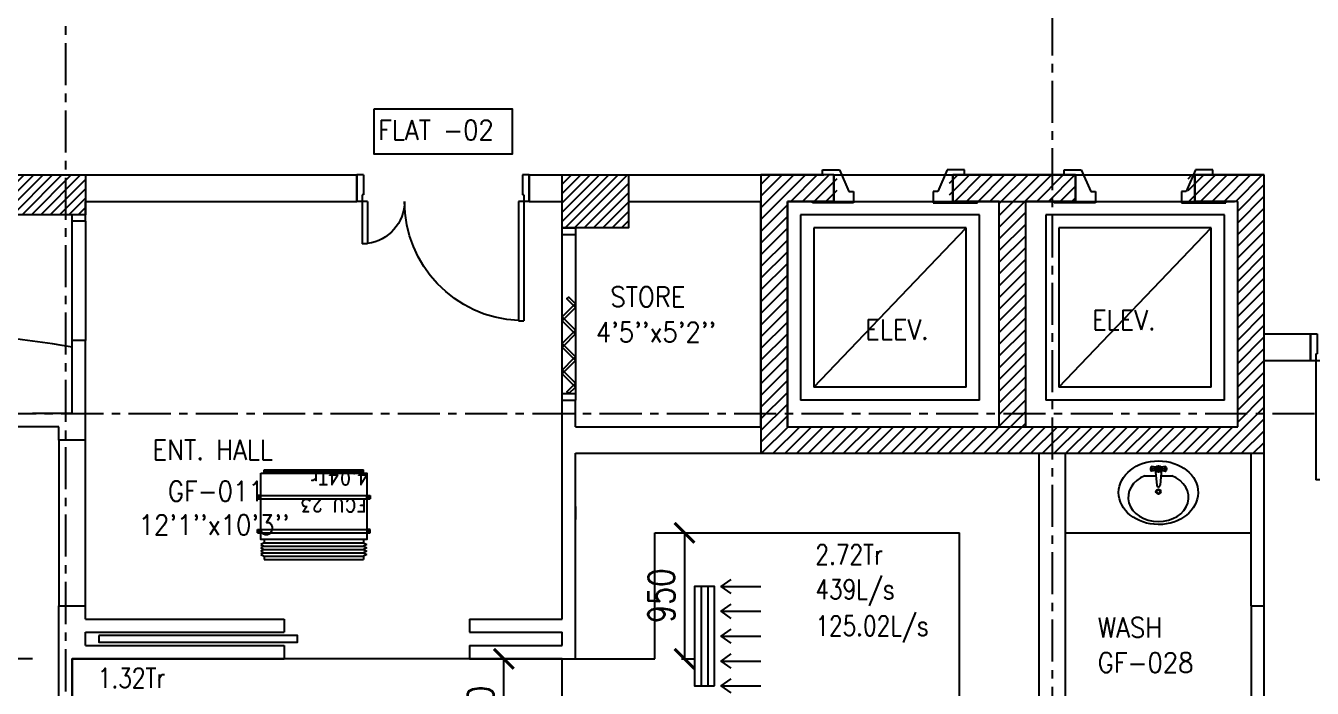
# Model space of a CAD drawing. Header units: millimetres. Extents: x -1288794 to 2153086, y -2701644 to -1335282.
# Drawn here: x 591602 to 601314, y -1497441 to -1492444 of the extents above; entities that cross this region are included whole.
import ezdxf

# ---------------------------------------------------------------- set-up
doc = ezdxf.new("R2010")
doc.units = ezdxf.units.MM
doc.header["$LTSCALE"] = 100
doc.header["$PDMODE"] = 34
for name, pattern in [('CENTER', [50.8, 31.75, -6.35, 6.35, -6.35]), ('DASHED2', [9.525, 6.35, -3.175]), ('HIDDEN', [9.525, 6.35, -3.175])]:
    doc.linetypes.add(name, pattern=pattern)
for name, color, linetype in [('A-ANNO-TEXT', 8, 'Continuous'), ('A-DOOR', 4, 'Continuous'), ('A-FLOR-OVHD', 4, 'DASHED2'), ('A-FLOR-PFIX', 8, 'Continuous'), ('A-FLOR-SPCL', 8, 'Continuous'), ('A-GRID', 253, 'CENTER'), ('A-WALL-FULL', 8, 'Continuous'), ('AC- SUIPPOR', 7, 'HIDDEN'), ('AC-HLTEXT', 100, 'Continuous'), ('AC-SAD TEXT', 3, 'Continuous'), ('AC-UNIT', 5, 'Continuous'), ('RETURN GRILL RIGHT', 1, 'Continuous'), ('S-COL- HACT.', 9, 'Continuous'), ('S-COL.', 8, 'Continuous'), ('WALL', 42, 'Continuous')]:
    doc.layers.add(name, color=color, linetype=linetype)
doc.styles.add('ROMAND', font='romand')
doc.styles.add('ROMANS', font='romans.shx', dxfattribs={"width": 0.8})
doc.styles.add('SIMPLEX', font='simplex.shx', dxfattribs={"width": 0.8})
doc.dimstyles.new('100 of DIM2', dxfattribs={"dimscale": 0, "dimtxt": 200, "dimasz": 150, "dimexe": 75, "dimexo": 200, "dimgap": 75, "dimtad": 1, "dimdec": 0, "dimrnd": 5, "dimzin": 0, "dimdsep": 46, "dimtxsty": 'ROMANS', "dimblk": 'ARCHTICK', "dimcen": 100, "dimclrd": 94, "dimclre": 94, "dimclrt": 2, "dimadec": 0, "dimazin": 0, "dimtfac": 1, "dimtdec": 0, "dimtofl": 0, "dimtmove": 2, "dimatfit": 3, "dimldrblk": 'OPEN90', "dimfxl": 75, "dimtolj": 1, "dimtzin": 0, "dimarcsym": 0})
pattern_1 = [(45, (1708407.11, -1109556.65), (-44.1941738, 44.1941738), [])]

# ---------------------------------------------------------------- blocks, each defined once
blk = doc.blocks.new('D-130-R')
for p, q in [((1220, 200), (1220, 1100)), ((1220, 1100), (1260, 1100)), ((1260, 200), (1260, 1100)), ((80, 520), (40, 520)), ((40, 200), (40, 520)), ((80, 200), (80, 520)), ((0, 0), (0, 200)), ((80, 200), (0, 200)), ((40, 150), (40, 200)), ((1300, 200), (1220, 200)), ((1260, 150), (1260, 200)), ((1300, 0), (1300, 200)), ((50, 150), (40, 150)), ((50, 0), (50, 150)), ((1260, 150), (1250, 150)), ((1250, 0), (1250, 150)), ((50, 0), (0, 0)), ((1300, 0), (1250, 0))]:
    blk.add_line(p, q)
for centre, radius, start, end in [((1260, 200), 900, 92.54732, 180), ((40, 200), 320, 0, 82.81924)]:
    blk.add_arc(centre, radius, start, end)
blk = doc.blocks.new('LAV-2')
for p, q in [((-21.3, 393), (-54.6, 399)), ((-0.7, 362.8), (-0.6, 398.8)), ((53.4, 398.6), (20.1, 392.9)), ((-102.4, 329.8), (-23.2, 329.6)), ((-21.4, 368.8), (-54.7, 363)), ((-24.3, 385.2), (-48.7, 381)), ((-24.3, 376.6), (-48.7, 381)), ((-24.7, 380.9), (-13.1, 257.5)), ((-18.7, 380.9), (17.3, 380.8)), ((23.3, 380.7), (10.9, 257.4)), ((53.3, 362.6), (20, 368.6)), ((21.5, 329.4), (100.7, 329.1)), ((47.3, 380.7), (22.9, 385.1)), ((47.3, 380.7), (22.9, 376.4))]:
    blk.add_line(p, q)
for centre, radius in [((-0.7, 380.8), 24), ((-0.7, 380.8), 18), ((-1.3, 209.5), 18), ((-1.3, 209.5), 13.2)]:
    blk.add_circle(centre, radius)
blk.add_arc((-1.1, 257.5), 12, 179.80529, 359.80529)
for centre, major_axis, ratio in [((-1.3, 201.7), (-300, 1), 0.8), ((53.3, 380.6), (0.1, 18), 0.333333)]:
    blk.add_ellipse(centre, major_axis=major_axis, ratio=ratio)
at = {"extrusion": (0, 0, -1)}
blk.add_ellipse((-54.7, 381), major_axis=(0.1, 18), ratio=0.333333, dxfattribs=at)
blk.add_ellipse((-1.4, 166.2), major_axis=(-228, 0.8), ratio=0.8, start_param=5.174, end_param=10.533963)
for points, knots in [([(-54.7, 365.5), (-54.8, 365.5), (-54.9, 365.6), (-55.3, 366), (-55.4, 366.3), (-56, 367.2), (-56.3, 368), (-57, 370), (-57.3, 371.2), (-57.8, 373.8), (-58, 375.2), (-58.3, 378.9), (-58.3, 381.3), (-58.1, 386), (-57.8, 388.3), (-57.1, 391.5), (-56.7, 392.7), (-56, 394.5), (-55.7, 395.1), (-55.2, 395.9), (-55, 396.2), (-54.8, 396.5), (-54.7, 396.5), (-54.6, 396.6)], [3.378318, 3.378318, 3.378318, 3.378318, 3.519844, 3.519844, 3.66137, 3.66137, 3.925951, 3.925951, 4.190531, 4.190531, 4.455112, 4.455112, 4.86737, 4.86737, 5.279628, 5.279628, 5.565785, 5.565785, 5.785568, 5.785568, 5.957, 5.957, 6.04646, 6.04646, 6.04646, 6.04646]), ([(-54.6, 396.6), (-54.5, 396.5), (-54.4, 396.4), (-54.1, 396), (-53.9, 395.7), (-53.4, 394.8), (-53, 394), (-52.3, 392), (-52, 390.8), (-51.6, 388.2), (-51.4, 386.8), (-51.1, 383.1), (-51, 380.7), (-51.3, 376), (-51.6, 373.8), (-52.3, 370.5), (-52.6, 369.3), (-53.3, 367.5), (-53.6, 366.9), (-54.1, 366.1), (-54.4, 365.8), (-54.6, 365.6), (-54.7, 365.5), (-54.7, 365.5)], [0.236726, 0.236726, 0.236726, 0.236726, 0.378252, 0.378252, 0.519778, 0.519778, 0.784358, 0.784358, 1.048939, 1.048939, 1.313519, 1.313519, 1.725777, 1.725777, 2.138035, 2.138035, 2.424192, 2.424192, 2.643976, 2.643976, 2.815407, 2.815407, 2.904867, 2.904867, 2.904867, 2.904867]), ([(53.4, 396.2), (53.3, 396.1), (53.2, 396), (52.8, 395.6), (52.7, 395.4), (52.1, 394.5), (51.7, 393.6), (51.1, 391.6), (50.8, 390.5), (50.3, 387.9), (50.1, 386.5), (49.7, 382.7), (49.7, 380.3), (49.9, 375.7), (50.2, 373.4), (50.9, 370.1), (51.2, 368.9), (51.9, 367.2), (52.2, 366.6), (52.7, 365.7), (52.9, 365.4), (53.1, 365.2), (53.2, 365.1), (53.3, 365.1)], [0.236726, 0.236726, 0.236726, 0.236726, 0.378252, 0.378252, 0.519778, 0.519778, 0.784358, 0.784358, 1.048939, 1.048939, 1.313519, 1.313519, 1.725777, 1.725777, 2.138035, 2.138035, 2.424192, 2.424192, 2.643976, 2.643976, 2.815407, 2.815407, 2.904867, 2.904867, 2.904867, 2.904867]), ([(53.3, 365.1), (53.4, 365.1), (53.5, 365.3), (53.8, 365.6), (54, 365.9), (54.5, 366.8), (54.9, 367.7), (55.6, 369.7), (55.9, 370.8), (56.4, 373.4), (56.6, 374.8), (56.9, 378.5), (57, 381), (56.7, 385.6), (56.5, 387.9), (55.8, 391.2), (55.4, 392.4), (54.8, 394.1), (54.5, 394.7), (54, 395.6), (53.8, 395.8), (53.5, 396.1), (53.4, 396.2), (53.4, 396.2)], [3.378318, 3.378318, 3.378318, 3.378318, 3.519844, 3.519844, 3.66137, 3.66137, 3.925951, 3.925951, 4.190531, 4.190531, 4.455112, 4.455112, 4.86737, 4.86737, 5.279628, 5.279628, 5.565785, 5.565785, 5.785568, 5.785568, 5.957, 5.957, 6.04646, 6.04646, 6.04646, 6.04646])]:
    blk.add_open_spline(points, degree=3, knots=knots)
blk = doc.blocks.new('_ArchTick')
at = {"color": 0, "linetype": 'ByBlock', "const_width": 0.15}
blk.add_lwpolyline([(-0.5, -0.5), (0.5, 0.5)], dxfattribs=at)
blk = doc.blocks.new('*D236')
at = {"layer": 'AC-HLTEXT', "color": 94, "lineweight": -2, "transparency": 16777216}
for p, q in [((591651.9, -1495468.6), (591052.2, -1495468.6)), ((591127.2, -1495468.6), (591127.2, -1497218.6)), ((591651.9, -1497218.6), (591052.2, -1497218.6))]:
    blk.add_line(p, q, dxfattribs=at)
at = {"layer": 'Defpoints', "color": 0, "transparency": 16777216}
for p in [(591851.9, -1495468.6), (591127.2, -1497218.6), (591851.9, -1497218.6)]:
    blk.add_point(p, dxfattribs=at)
at = {"layer": 'AC-HLTEXT', "color": 94, "lineweight": -2, "transparency": 16777216, "xscale": 150, "yscale": 150, "zscale": 150}
for p, rotation in [((591127.2, -1495468.6), 90), ((591127.2, -1497218.6), 270)]:
    blk.add_blockref('_ArchTick', p, dxfattribs=dict(at, rotation=rotation))
at = {"layer": 'AC-HLTEXT', "color": 2, "transparency": 16777216, "insert": (590952.2, -1496343.6), "char_height": 200, "attachment_point": 5, "rotation": 90, "style": 'ROMANS'}
blk.add_mtext('\\A1;1750', dxfattribs=at)
blk = doc.blocks.new('*D239')
at = {"layer": 'AC-HLTEXT', "color": 94, "lineweight": -2, "transparency": 16777216}
for p, q in [((596551.9, -1496268.6), (596650.5, -1496268.6)), ((596575.5, -1496268.6), (596575.5, -1497218.6)), ((596551.9, -1497218.6), (596650.5, -1497218.6))]:
    blk.add_line(p, q, dxfattribs=at)
at = {"layer": 'Defpoints', "color": 0, "transparency": 16777216}
for p in [(596351.9, -1496268.6), (596351.9, -1497218.6), (596575.5, -1497218.6)]:
    blk.add_point(p, dxfattribs=at)
at = {"layer": 'AC-HLTEXT', "color": 94, "lineweight": -2, "transparency": 16777216, "xscale": 150, "yscale": 150, "zscale": 150}
for p, rotation in [((596575.5, -1496268.6), 90), ((596575.5, -1497218.6), 270)]:
    blk.add_blockref('_ArchTick', p, dxfattribs=dict(at, rotation=rotation))
at = {"layer": 'AC-HLTEXT', "color": 2, "transparency": 16777216, "insert": (596400.5, -1496743.6), "char_height": 200, "attachment_point": 5, "rotation": 90, "style": 'ROMANS'}
blk.add_mtext('\\A1;950', dxfattribs=at)
blk = doc.blocks.new('*D245')
at = {"layer": 'AC-HLTEXT', "color": 94, "lineweight": -2, "transparency": 16777216}
for p, q in [((595551.9, -1497218.6), (595136.2, -1497218.6)), ((595211.2, -1498038.6), (595211.2, -1497218.6)), ((595551.9, -1498038.6), (595136.2, -1498038.6))]:
    blk.add_line(p, q, dxfattribs=at)
at = {"layer": 'Defpoints', "color": 0, "transparency": 16777216}
for p in [(595211.2, -1497218.6), (595751.9, -1497218.6), (595751.9, -1498038.6)]:
    blk.add_point(p, dxfattribs=at)
at = {"layer": 'AC-HLTEXT', "color": 94, "lineweight": -2, "transparency": 16777216, "xscale": 150, "yscale": 150, "zscale": 150}
for p, rotation in [((595211.2, -1497218.6), 90), ((595211.2, -1498038.6), 270)]:
    blk.add_blockref('_ArchTick', p, dxfattribs=dict(at, rotation=rotation))
at = {"layer": 'AC-HLTEXT', "color": 2, "transparency": 16777216, "insert": (595036.2, -1497628.6), "char_height": 200, "attachment_point": 5, "rotation": 90, "style": 'ROMANS'}
blk.add_mtext('\\A1;820', dxfattribs=at)
blk = doc.blocks.new('A$C44FB0367')
at = {"layer": 'WALL', "ltscale": 30}
h = blk.add_hatch(dxfattribs=at)
h.set_pattern_fill('NET3', color=2, scale=100, style=0)
h.set_pattern_definition([(0, (19935.246, -11666.627), (0, 12.5), []), (60, (19935.246, -11666.627), (-10.8253175, 6.25), []), (120, (19935.246, -11666.627), (-10.8253175, -6.25), [])])
h.paths.add_polyline_path([(775, 250), (775, 275), (25, 275), (25, 250)])
at = {"layer": 'WALL', "color": 5, "ltscale": 30}
for p, q in [((25, 250), (25, 275)), ((25, 275), (775, 275)), ((775, 250), (775, 275))]:
    blk.add_line(p, q, dxfattribs=at)
at = {"layer": 'WALL', "color": 8, "ltscale": 30}
for p, q in [((25, -275), (0, -287.5)), ((0, -287.5), (25, -300)), ((25, -250), (25, -275)), ((25, -250), (25, -275)), ((25, -275), (775, -275)), ((775, -250), (775, -275)), ((775, -275), (800, -287.5)), ((800, -287.5), (775, -300)), ((25, -300), (0, -312.5)), ((0, -312.5), (25, -325)), ((25, -325), (0, -337.5)), ((0, -337.5), (25, -350)), ((25, -350), (0, -362.5)), ((0, -362.5), (25, -375)), ((25, -300), (775, -300)), ((25, -325), (775, -325)), ((25, -350), (775, -350)), ((25, -375), (775, -375)), ((25, -375), (25, -400)), ((775, -300), (800, -312.5)), ((800, -312.5), (775, -325)), ((775, -325), (800, -337.5)), ((800, -337.5), (775, -350)), ((775, -350), (800, -362.5)), ((800, -362.5), (775, -375)), ((775, -375), (775, -400)), ((25, -400), (775, -400))]:
    blk.add_line(p, q, dxfattribs=at)
at = {"layer": 'WALL', "color": 5, "ltscale": 30}
blk.add_lwpolyline([(0, 250), (800, 250), (800, -250), (0, -250)], close=True, dxfattribs=at)
blk = doc.blocks.new('A$C5F1D0244')
at = {"layer": 'AC- SUIPPOR', "ltscale": 5}
for p, q in [((-25, 425), (-25, -425)), ((0, 425), (0, -425))]:
    blk.add_line(p, q, dxfattribs=at)
at = {"layer": 'AC- SUIPPOR', "ltscale": 30}
for points in [[(-25, 400), (0, 400), (0, 425), (-25, 425)], [(-25, -400), (0, -400), (0, -425), (-25, -425)]]:
    blk.add_lwpolyline(points, close=True, dxfattribs=at)
for centre in [(-12.5, 412.5), (-12.5, -412.5)]:
    blk.add_circle(centre, 5, dxfattribs=at)
blk = doc.blocks.new('RETURN GRILL RIGHT')
at = {"layer": 'RETURN GRILL RIGHT'}
for p, q in [((375, 25), (-375, 25)), ((375, -25), (-375, -25))]:
    blk.add_line(p, q, dxfattribs=at)
blk.add_lwpolyline([(-375, -75), (375, -75), (375, 75), (-375, 75)], close=True, dxfattribs=at)
for points in [[(-375, -125), (-375, -425)], [(-187.5, -125), (-187.5, -425)], [(0, -125), (0, -425)], [(187.5, -125), (187.5, -425)], [(375, -125), (375, -425)]]:
    blk.add_leader(points, dimstyle='100 of DIM2', override={"dimscale": 1, "dimasz": 75, "dimtad": 0, "dimclrd": 0, "dimfxl": 0.2}, dxfattribs=at)

msp = doc.modelspace()

# ---------------------------------------------------------------- hatches: boundary and pattern name
at = {"layer": 'S-COL- HACT.', "linetype": 'Continuous', "ltscale": 3}
h = msp.add_hatch(dxfattribs=at)
h.set_pattern_fill('ANSI31', color=256, scale=400, style=0)
h.set_pattern_definition([(45, (828947.116, -1509993.415), (-35.355339, 35.355339), [])])
h.paths.add_polyline_path([(592051.9, -1493568.6), (591451.9, -1493568.6), (591451.9, -1493868.6), (592051.9, -1493868.6)])
h = msp.add_hatch(dxfattribs=at)
h.set_pattern_fill('ANSI31', color=256, scale=400, style=0)
h.set_pattern_definition([(45, (1708407.11, -1109556.65), (-35.355339, 35.355339), [])])
h.paths.add_polyline_path([(595651.9, -1493568.6), (596151.9, -1493568.6), (596151.9, -1493968.6), (595651.9, -1493968.6)])
h = msp.add_hatch(dxfattribs=at)
h.set_pattern_fill('ANSI31', color=256, scale=500, style=0)
h.set_pattern_definition(pattern_1)
h.paths.add_polyline_path([(599151.9, -1493768.6), (599526.9, -1493768.6), (599526.9, -1493568.6), (598576.9, -1493568.6), (598576.9, -1493768.6), (598951.9, -1493768.6), (598951.9, -1495468.6), (597351.9, -1495468.6), (597351.9, -1493768.6), (597726.9, -1493768.6), (597726.9, -1493568.6), (597151.9, -1493568.6), (597151.9, -1495668.6), (600951.9, -1495668.6), (600951.9, -1493568.6), (600376.9, -1493568.6), (600376.9, -1493768.6), (600751.9, -1493768.6), (600751.9, -1495468.6), (599151.9, -1495468.6)])
h = msp.add_hatch(dxfattribs=at)
h.set_pattern_fill('ANSI31', color=256, scale=500, style=0)
h.set_pattern_definition(pattern_1)
h.paths.add_polyline_path([(599151.9, -1493768.6), (599526.9, -1493768.6), (599526.9, -1493568.6), (598576.9, -1493568.6), (598576.9, -1493768.6), (598951.9, -1493768.6), (598951.9, -1495468.6), (597351.9, -1495468.6), (597351.9, -1493768.6), (597726.9, -1493768.6), (597726.9, -1493568.6), (597151.9, -1493568.6), (597151.9, -1495668.6), (600951.9, -1495668.6), (600951.9, -1493568.6), (600376.9, -1493568.6), (600376.9, -1493768.6), (600751.9, -1493768.6), (600751.9, -1495468.6), (599151.9, -1495468.6)])

# ---------------------------------------------------------------- linework, layer by layer
at = {"layer": 'A-ANNO-TEXT', "color": 5}
msp.add_lwpolyline([(594232.9, -1493070.7), (595275.3, -1493070.7), (595275.3, -1493413.2), (594232.9, -1493413.2)], close=True, dxfattribs=at)
at = {"layer": 'A-DOOR', "ltscale": 3}
for p, q in [((595651.9, -1495268.6), (595651.9, -1493968.6)), ((595751.9, -1493968.6), (595751.9, -1495268.6)), ((595651.9, -1494018.6), (595751.9, -1494018.6)), ((595651.9, -1495218.6), (595751.9, -1495218.6))]:
    msp.add_line(p, q, dxfattribs=at)
for points in [[(595737.8, -1494554.5), (595651.9, -1494640.4), (595666.1, -1494654.5), (595751.9, -1494568.6), (595737.8, -1494554.5)], [(595737.8, -1494554.5), (595687.8, -1494504.5), (595701.9, -1494490.4), (595751.9, -1494540.4), (595737.8, -1494554.5)], [(595737.8, -1494754.5), (595651.9, -1494668.6), (595666.1, -1494654.5), (595751.9, -1494740.4), (595737.8, -1494754.5)], [(595737.8, -1494754.5), (595651.9, -1494840.4), (595666.1, -1494854.5), (595751.9, -1494768.6), (595737.8, -1494754.5)], [(595737.8, -1494954.5), (595651.9, -1494868.6), (595666.1, -1494854.5), (595751.9, -1494940.4), (595737.8, -1494954.5)], [(595737.8, -1494954.5), (595651.9, -1495040.4), (595666.1, -1495054.5), (595751.9, -1494968.6), (595737.8, -1494954.5)], [(595737.8, -1495154.5), (595651.9, -1495068.6), (595666.1, -1495054.5), (595751.9, -1495140.4), (595737.8, -1495154.5)], [(595737.8, -1495154.5), (595687.8, -1495204.5), (595701.9, -1495218.6), (595751.9, -1495168.6), (595737.8, -1495154.5)], [(592154.8, -1497043.6), (592154.8, -1497093.6), (593654.8, -1497093.6), (593654.8, -1497043.6), (592154.8, -1497043.6)]]:
    msp.add_lwpolyline(points, dxfattribs=at)
at = {"layer": 'A-FLOR-OVHD', "linetype": 'Continuous', "ltscale": 3}
for p, q in [((591951.9, -1494818.6), (591951.9, -1493918.6)), ((592051.9, -1493918.6), (592051.9, -1494818.6)), ((591851.9, -1495568.6), (591851.9, -1496818.6)), ((592051.9, -1496818.6), (592051.9, -1495568.6)), ((600851.9, -1496818.6), (600851.9, -1498018.6)), ((600951.9, -1498018.6), (600951.9, -1496818.6))]:
    msp.add_line(p, q, dxfattribs=at)
at = {"layer": 'A-FLOR-PFIX', "ltscale": 3}
for p, q in [((597701.9, -1493568.6), (598601.9, -1493568.6)), ((599526.9, -1493568.6), (600426.9, -1493568.6))]:
    msp.add_line(p, q, dxfattribs=at)
at = {"layer": 'A-FLOR-SPCL', "ltscale": 50}
for p, q in [((597615.9, -1493530.3), (597745.3, -1493530.3)), ((597615.9, -1493568.6), (597615.9, -1493530.3)), ((597745.3, -1493530.3), (597816.5, -1493694.3)), ((598558.5, -1493530.3), (598487.3, -1493694.3)), ((598688, -1493530.3), (598558.5, -1493530.3)), ((598688, -1493568.6), (598688, -1493530.3)), ((599440.9, -1493530.3), (599570.3, -1493530.3)), ((599440.9, -1493568.6), (599440.9, -1493530.3)), ((599570.3, -1493530.3), (599641.5, -1493694.3)), ((600433.5, -1493530.3), (600362.3, -1493694.3)), ((600563, -1493530.3), (600433.5, -1493530.3)), ((600563, -1493568.6), (600563, -1493530.3)), ((597540.9, -1493778.6), (597540.9, -1493768.6)), ((597851.9, -1493778.6), (597540.9, -1493778.6)), ((597816.5, -1493694.3), (597851.9, -1493694.3)), ((597851.9, -1493694.3), (597851.9, -1493778.6)), ((598451.9, -1493694.3), (598451.9, -1493778.6)), ((598487.3, -1493694.3), (598451.9, -1493694.3)), ((598451.9, -1493778.6), (598788, -1493778.6)), ((598788, -1493778.6), (598788, -1493768.6)), ((599365.9, -1493778.6), (599365.9, -1493768.6)), ((599676.9, -1493778.6), (599365.9, -1493778.6)), ((599641.5, -1493694.3), (599676.9, -1493694.3)), ((599676.9, -1493694.3), (599676.9, -1493778.6)), ((600326.9, -1493694.3), (600326.9, -1493778.6)), ((600362.3, -1493694.3), (600326.9, -1493694.3)), ((600326.9, -1493778.6), (600663, -1493778.6)), ((600663, -1493778.6), (600663, -1493768.6))]:
    msp.add_line(p, q, dxfattribs=at)
at = {"layer": 'A-FLOR-SPCL'}
for p, q in [((597701.9, -1493768.6), (598601.9, -1493768.6)), ((598601.9, -1493768.6), (598751.9, -1493768.6)), ((599526.9, -1493768.6), (600426.9, -1493768.6)), ((600426.9, -1493768.6), (600626.9, -1493768.6)), ((597451.9, -1493868.6), (597451.9, -1495268.6)), ((598801.9, -1493868.6), (597451.9, -1493868.6)), ((598801.9, -1495268.6), (598801.9, -1493868.6)), ((599301.9, -1493868.6), (599301.9, -1495268.6)), ((600651.9, -1493868.6), (599301.9, -1493868.6)), ((600651.9, -1495268.6), (600651.9, -1493868.6)), ((597551.9, -1493968.6), (597551.9, -1495168.6)), ((598701.9, -1493968.6), (597551.9, -1493968.6)), ((597551.9, -1495168.6), (598701.9, -1493968.6)), ((598701.9, -1495168.6), (598701.9, -1493968.6)), ((599401.9, -1493968.6), (599401.9, -1495168.6)), ((600551.9, -1493968.6), (599401.9, -1493968.6)), ((599401.9, -1495168.6), (600551.9, -1493968.6)), ((600551.9, -1495168.6), (600551.9, -1493968.6)), ((598701.9, -1495168.6), (597551.9, -1495168.6)), ((600551.9, -1495168.6), (599401.9, -1495168.6)), ((598801.9, -1495268.6), (597451.9, -1495268.6)), ((600651.9, -1495268.6), (599301.9, -1495268.6))]:
    msp.add_line(p, q, dxfattribs=at)
at = {"layer": 'A-FLOR-SPCL', "ltscale": 3}
for p, q in [((596351.9, -1497218.6), (596351.9, -1496268.6)), ((596351.9, -1496268.6), (598651.9, -1496268.6)), ((598651.9, -1499218.6), (598651.9, -1496268.6)), ((599451.9, -1496268.6), (600851.9, -1496268.6)), ((595751.9, -1497218.6), (596351.9, -1497218.6))]:
    msp.add_line(p, q, dxfattribs=at)
msp.add_lwpolyline([(595651.9, -1497218.6), (591951.9, -1497218.6), (591951.9, -1501521.3), (595651.9, -1501521.3)], close=True, dxfattribs=at)
msp.add_arc((590751.9, -1501493), 6732.1, 79.7322, 100.2678, dxfattribs=at)
at = {"layer": 'A-GRID', "ltscale": 0.1}
for p, q in [((591901.9, -1465142.6), (591901.9, -1513277)), ((599351.9, -1466442.6), (599351.9, -1514577)), ((574598.6, -1495368.6), (618138.1, -1495368.6))]:
    msp.add_line(p, q, dxfattribs=at)
at = {"layer": 'A-WALL-FULL', "ltscale": 3}
for p, q in [((592051.9, -1493568.6), (594101.9, -1493568.6)), ((594101.9, -1493768.6), (594101.9, -1493568.6)), ((595401.9, -1493568.6), (597626.9, -1493568.6)), ((595401.9, -1493768.6), (595401.9, -1493568.6)), ((595501.9, -1493568.6), (595851.9, -1493568.6)), ((597701.9, -1493568.6), (597701.9, -1493568.6)), ((597701.9, -1493768.6), (597701.9, -1493568.6)), ((598601.9, -1493568.6), (599526.9, -1493568.6)), ((598601.9, -1493768.6), (598601.9, -1493568.6)), ((598651.9, -1493568.6), (599526.9, -1493568.6)), ((599526.9, -1493768.6), (599526.9, -1493568.6)), ((600426.9, -1493768.6), (600426.9, -1493568.6)), ((600426.9, -1493568.6), (600951.9, -1493568.6)), ((600951.9, -1494768.6), (600951.9, -1493568.6)), ((592051.9, -1493768.6), (594101.9, -1493768.6)), ((592051.9, -1493918.6), (592051.9, -1493768.6)), ((595401.9, -1493768.6), (595651.9, -1493768.6)), ((595501.9, -1493768.6), (595651.9, -1493768.6)), ((595651.9, -1493968.6), (595651.9, -1493768.6)), ((595651.9, -1493968.6), (595651.9, -1493768.6)), ((596151.9, -1493768.6), (597151.9, -1493768.6)), ((597151.9, -1495468.6), (597151.9, -1493768.6)), ((597351.9, -1495468.6), (597351.9, -1493768.6)), ((597351.9, -1493768.6), (597701.9, -1493768.6)), ((598601.9, -1493768.6), (599051.9, -1493768.6)), ((599051.9, -1493768.6), (599526.9, -1493768.6)), ((600426.9, -1493768.6), (600726.9, -1493768.6)), ((600751.9, -1495468.6), (600751.9, -1493768.6)), ((600751.9, -1495468.6), (600751.9, -1493768.6)), ((592051.9, -1493918.6), (591951.9, -1493918.6)), ((595651.9, -1493968.6), (595751.9, -1493968.6)), ((592051.9, -1494818.6), (591951.9, -1494818.6)), ((591951.9, -1495368.6), (591951.9, -1494818.6)), ((592051.9, -1495568.6), (592051.9, -1494818.6)), ((600951.9, -1494768.6), (601301.9, -1494768.6)), ((601301.9, -1494968.6), (601301.9, -1494768.6)), ((600951.9, -1494968.6), (601301.9, -1494968.6)), ((600951.9, -1496818.6), (600951.9, -1494968.6)), ((595651.9, -1495268.6), (595751.9, -1495268.6)), ((595651.9, -1496918.6), (595651.9, -1495268.6)), ((595751.9, -1495468.6), (595751.9, -1495268.6)), ((591951.9, -1495368.6), (591651.9, -1495368.6)), ((591851.9, -1495468.6), (586551.9, -1495468.6)), ((591851.9, -1495568.6), (591851.9, -1495468.6)), ((595751.9, -1495468.6), (597151.9, -1495468.6)), ((597351.9, -1495468.6), (600751.9, -1495468.6)), ((592051.9, -1495568.6), (591851.9, -1495568.6)), ((595751.9, -1495668.6), (599251.9, -1495668.6)), ((595751.9, -1497218.6), (595751.9, -1495668.6)), ((599251.9, -1499218.6), (599251.9, -1495668.6)), ((599451.9, -1495668.6), (600851.9, -1495668.6)), ((599451.9, -1498950.6), (599451.9, -1495668.6)), ((600851.9, -1496818.6), (600851.9, -1495668.6)), ((595751.9, -1496068.6), (595751.9, -1496168.6)), ((599251.9, -1499218.6), (599251.9, -1496068.6)), ((591851.9, -1502718.6), (591851.9, -1496818.6)), ((591851.9, -1496818.6), (592051.9, -1496818.6)), ((592051.9, -1496918.6), (592051.9, -1496818.6)), ((600851.9, -1496818.6), (600951.9, -1496818.6)), ((592051.9, -1496918.6), (593551.9, -1496918.6)), ((593551.9, -1496918.6), (593551.9, -1497018.6)), ((594951.9, -1496918.6), (594951.9, -1497018.6)), ((594951.9, -1496918.6), (595651.9, -1496918.6)), ((592051.9, -1497018.6), (593551.9, -1497018.6)), ((592051.9, -1497118.6), (592051.9, -1497018.6)), ((594951.9, -1497018.6), (595651.9, -1497018.6)), ((595651.9, -1497118.6), (595651.9, -1497018.6)), ((592051.9, -1497118.6), (593551.9, -1497118.6)), ((593551.9, -1497118.6), (593551.9, -1497218.6)), ((594951.9, -1497118.6), (594951.9, -1497218.6)), ((594951.9, -1497118.6), (595651.9, -1497118.6)), ((591951.9, -1501208.6), (591951.9, -1497218.6)), ((591951.9, -1497218.6), (593551.9, -1497218.6)), ((594951.9, -1497218.6), (595751.9, -1497218.6))]:
    msp.add_line(p, q, dxfattribs=at)
at = {"layer": 'A-WALL-FULL'}
msp.add_line((600751.9, -1493768.6), (600426.9, -1493768.6), dxfattribs=at)
msp.add_line((600751.9, -1493768.6), (600426.9, -1493768.6), dxfattribs=at)
at = {"layer": 'A-WALL-FULL', "linetype": 'Continuous', "ltscale": 3}
msp.add_line((591951.9, -1493918.6), (591951.9, -1493868.6), dxfattribs=at)
at = {"layer": 'S-COL.', "linetype": 'Continuous', "ltscale": 3}
for p, q in [((597701.9, -1493568.6), (597151.9, -1493568.6)), ((597151.9, -1493568.6), (597151.9, -1495668.6)), ((597701.9, -1493568.6), (597701.9, -1493768.6)), ((599526.9, -1493568.6), (598601.9, -1493568.6)), ((598601.9, -1493568.6), (598601.9, -1493768.6)), ((599526.9, -1493568.6), (599526.9, -1493768.6)), ((600951.9, -1493568.6), (600426.9, -1493568.6)), ((600426.9, -1493568.6), (600426.9, -1493768.6)), ((600951.9, -1495668.6), (600951.9, -1493568.6)), ((597701.9, -1493768.6), (597351.9, -1493768.6)), ((597351.9, -1493768.6), (597351.9, -1495468.6)), ((598951.9, -1493768.6), (598601.9, -1493768.6)), ((598951.9, -1495468.6), (598951.9, -1493768.6)), ((599526.9, -1493768.6), (599151.9, -1493768.6)), ((599151.9, -1495468.6), (599151.9, -1493768.6)), ((600751.9, -1493768.6), (600426.9, -1493768.6)), ((600751.9, -1495468.6), (600751.9, -1493768.6)), ((597351.9, -1495468.6), (598951.9, -1495468.6)), ((599151.9, -1495468.6), (600751.9, -1495468.6)), ((597151.9, -1495668.6), (600951.9, -1495668.6))]:
    msp.add_line(p, q, dxfattribs=at)
for points in [[(591451.9, -1493568.6), (592051.9, -1493568.6), (592051.9, -1493868.6), (591451.9, -1493868.6)], [(595651.9, -1493568.6), (596151.9, -1493568.6), (596151.9, -1493968.6), (595651.9, -1493968.6)]]:
    msp.add_lwpolyline(points, close=True, dxfattribs=at)

# ---------------------------------------------------------------- block references
at = {"ltscale": 30, "rotation": 90.00000000000001}
msp.add_blockref('A$C5F1D0244', (593776.9, -1495986.7), dxfattribs=at)
at = {"ltscale": 30, "xscale": -1, "rotation": 90}
msp.add_blockref('A$C5F1D0244', (593776.9, -1496267.9), dxfattribs=at)
at = {"layer": 'A-DOOR', "ltscale": 3, "xscale": -1, "rotation": 180}
msp.add_blockref('D-130-R', (594101.9, -1493568.6), dxfattribs=at)
at = {"layer": 'A-DOOR', "ltscale": 3, "rotation": 180}
msp.add_blockref('D-130-R', (602601.9, -1494768.6), dxfattribs=at)
at = {"layer": 'A-FLOR-PFIX', "ltscale": 3}
msp.add_blockref('LAV-2', (600154, -1496167.2), dxfattribs=at)
at = {"layer": 'AC-UNIT', "color": 6, "ltscale": 30}
msp.add_blockref('A$C44FB0367', (593376.9, -1496068.6), dxfattribs=at)
at = {"layer": 'RETURN GRILL RIGHT', "rotation": 90}
msp.add_blockref('RETURN GRILL RIGHT', (596726.9, -1497047.8), dxfattribs=at)

# ---------------------------------------------------------------- texts
at = {"layer": 'A-ANNO-TEXT', "color": 5, "style": 'ROMANS', "width": 0.9}
msp.add_text('FLAT -02', height=150, dxfattribs=at).set_placement((594261.6, -1493305.1))
at = {"layer": 'A-ANNO-TEXT', "style": 'ROMANS', "width": 0.9}
for s, p in [('STORE', (596015.2, -1494563.5)), ('ELEV.', (599651.7, -1494738)), ("4'5''x5'2''", (595905.5, -1494829.8)), ('ELEV.', (597939.2, -1494810.1)), ('ENT. HALL', (592559.1, -1495716.5)), ('GF-011', (592675, -1496028.8)), ("12'1''x10'3''", (592454.5, -1496283.2)), ('WASH', (599694.5, -1497058)), ('GF-028', (599694.5, -1497322.3))]:
    msp.add_text(s, height=150, dxfattribs=at).set_placement(p)
at = {"layer": 'AC-HLTEXT', "style": 'ROMAND'}
for s, p in [('4.04Tr', (594191.4, -1495808.6)), ('FCU 23', (594176.9, -1496011.7))]:
    msp.add_text(s, height=100, rotation=180, dxfattribs=at).set_placement(p)
at = {"layer": 'AC-SAD TEXT', "style": 'SIMPLEX', "width": 0.8}
for s, p in [('2.72Tr', (597563.2, -1496506.2)), ('439L/s', (597563.2, -1496769.3)), ('125.02L/s', (597563.2, -1497044.4)), ('1.32Tr', (592146.3, -1497438))]:
    msp.add_text(s, height=150, dxfattribs=at).set_placement(p)

# ---------------------------------------------------------------- dimensions: what is measured, and where the dimension line sits
at = {"layer": 'AC-HLTEXT'}
for base, p1, p2, picture, middle in [((591127.2, -1497218.6), (591851.9, -1495468.6), (591851.9, -1497218.6), '*D236', (590952.2, -1496343.6)), ((596575.5, -1497218.6), (596351.9, -1496268.6), (596351.9, -1497218.6), '*D239', (596400.5, -1496743.6)), ((595211.2, -1497218.6), (595751.9, -1498038.6), (595751.9, -1497218.6), '*D245', (595036.2, -1497628.6))]:
    dim = msp.add_linear_dim(base=base, p1=p1, p2=p2, angle=90, dimstyle='100 of DIM2', override={"dimscale": 1, "dimfxl": 0.2}, dxfattribs=at)
    dim.commit()
    dim.dimension.update_dxf_attribs({"geometry": picture, "text_midpoint": middle})

doc.saveas('drawing.dxf')
